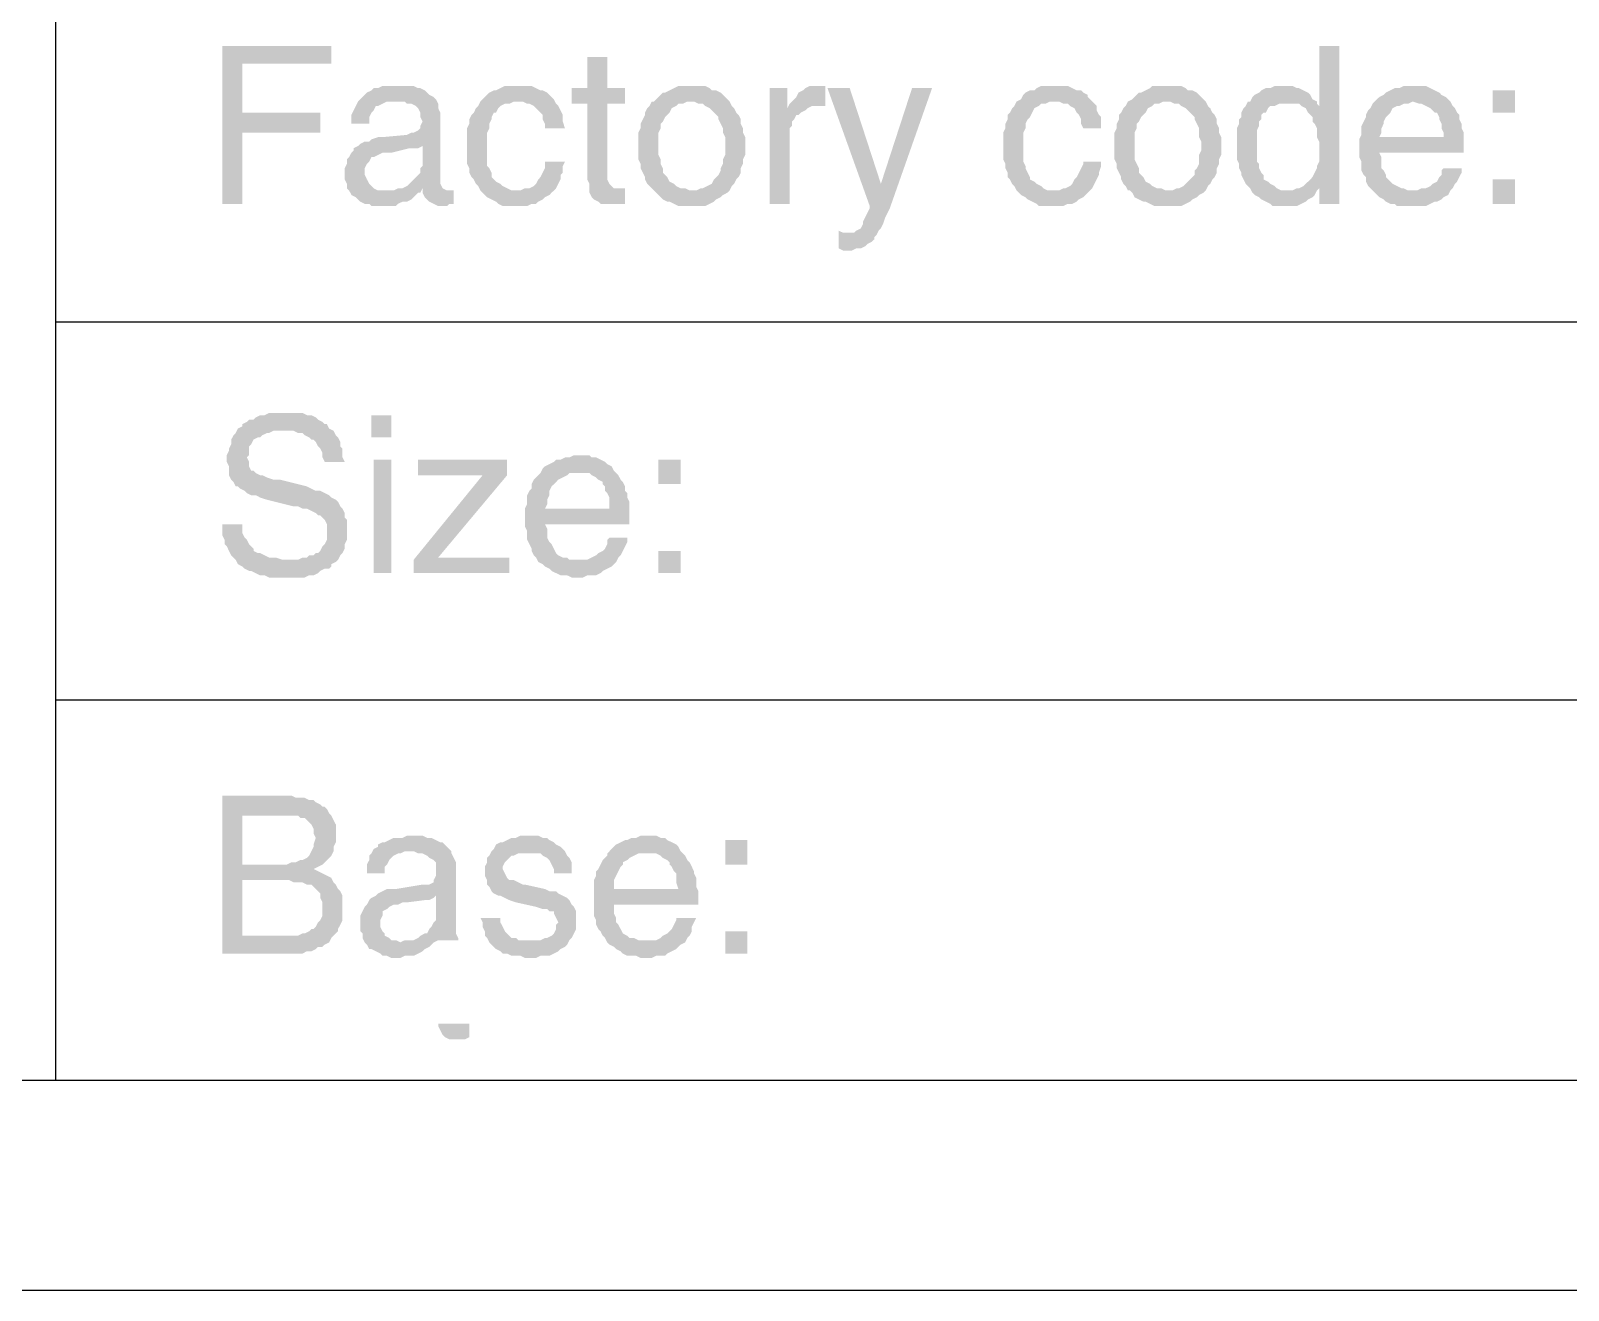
# Model space of a CAD drawing. Header units: millimetres. Extents: x 7018 to 13530, y 4187 to 5692.
# Drawn here: x 8900.99 to 8932.18, y 5394.57 to 5420.13 of the extents above; entities that cross this region are included whole.
import ezdxf

# ---------------------------------------------------------------- set-up
doc = ezdxf.new("R2010")
doc.units = ezdxf.units.MM

msp = doc.modelspace()

# ---------------------------------------------------------------- hatches: boundary and pattern name
at = {"transparency": 33554559}
for points in [[(8907.089, 5419.819), (8904.878, 5419.819), (8904.878, 5416.615), (8905.284, 5416.615), (8905.284, 5418.059), (8906.864, 5418.059), (8906.864, 5418.465), (8905.284, 5418.465), (8905.284, 5419.458), (8907.089, 5419.458), (8907.089, 5419.639)], [(8912.686, 5419.594), (8912.28, 5419.594), (8912.28, 5418.962), (8911.964, 5418.962), (8911.964, 5418.646), (8912.28, 5418.646), (8912.28, 5417.111), (8912.325, 5417.021), (8912.325, 5416.841), (8912.37, 5416.75), (8912.415, 5416.705), (8912.415, 5416.705), (8912.505, 5416.66), (8912.55, 5416.615), (8913.047, 5416.615), (8913.047, 5416.931), (8912.821, 5416.931), (8912.776, 5416.976), (8912.731, 5417.021), (8912.686, 5417.111), (8912.686, 5418.646), (8913.047, 5418.646), (8913.047, 5418.962), (8912.686, 5418.962)], [(8927.534, 5419.819), (8927.128, 5419.819), (8927.128, 5418.601), (8926.767, 5418.601), (8926.857, 5418.556), (8926.902, 5418.465), (8926.948, 5418.42), (8926.993, 5418.375), (8926.993, 5418.285), (8927.038, 5418.24), (8927.083, 5418.149), (8927.083, 5417.969), (8927.128, 5417.879), (8927.128, 5417.472), (8927.083, 5417.382), (8927.083, 5417.337), (8927.038, 5417.247), (8926.993, 5417.157), (8926.948, 5417.111), (8926.948, 5417.111), (8926.857, 5417.021), (8926.812, 5416.976), (8926.722, 5416.931), (8927.128, 5416.931), (8927.128, 5416.615), (8927.534, 5416.615)], [(8908.443, 5419.007), (8908.127, 5419.007), (8908.037, 5418.962), (8907.947, 5418.962), (8907.902, 5418.917), (8907.811, 5418.872), (8907.766, 5418.826), (8907.721, 5418.781), (8907.676, 5418.736), (8907.631, 5418.691), (8907.586, 5418.601), (8907.541, 5418.51), (8907.496, 5418.42), (8907.496, 5418.24), (8907.857, 5418.24), (8907.857, 5418.375), (8907.902, 5418.465), (8907.947, 5418.51), (8907.992, 5418.601), (8908.037, 5418.601), (8908.127, 5418.646), (8908.218, 5418.691), (8908.398, 5418.691), (8909.211, 5418.736), (8909.165, 5418.781), (8909.075, 5418.826), (8909.03, 5418.872), (8908.985, 5418.917), (8908.895, 5418.962), (8908.85, 5418.962), (8908.759, 5419.007), (8908.534, 5419.007)], [(8910.88, 5419.007), (8910.61, 5419.007), (8910.519, 5418.962), (8910.429, 5418.917), (8910.384, 5418.917), (8910.294, 5418.872), (8910.249, 5418.826), (8910.158, 5418.736), (8910.113, 5418.691), (8910.971, 5418.691), (8911.061, 5418.646), (8911.106, 5418.646), (8911.196, 5418.601), (8911.242, 5418.556), (8911.332, 5418.465), (8911.377, 5418.42), (8911.377, 5418.33), (8911.422, 5418.24), (8911.422, 5418.149), (8911.828, 5418.149), (8911.783, 5418.285), (8911.783, 5418.42), (8911.738, 5418.51), (8911.693, 5418.601), (8911.648, 5418.646), (8911.603, 5418.736), (8911.557, 5418.781), (8911.512, 5418.826), (8911.467, 5418.872), (8911.377, 5418.917), (8911.332, 5418.917), (8911.242, 5418.962), (8911.151, 5419.007), (8910.971, 5419.007)], [(8914.401, 5419.007), (8914.13, 5419.007), (8914.04, 5418.962), (8913.949, 5418.917), (8913.859, 5418.872), (8913.814, 5418.872), (8913.724, 5418.781), (8913.679, 5418.736), (8913.634, 5418.691), (8913.588, 5418.691), (8913.543, 5418.601), (8913.498, 5418.556), (8913.453, 5418.465), (8913.453, 5418.42), (8913.408, 5418.33), (8913.363, 5418.24), (8913.363, 5418.149), (8913.318, 5418.059), (8913.318, 5417.788), (8913.318, 5417.518), (8913.363, 5417.427), (8913.363, 5417.337), (8913.408, 5417.247), (8913.453, 5417.157), (8913.453, 5417.111), (8913.498, 5417.021), (8913.543, 5416.976), (8913.634, 5416.886), (8914.401, 5416.886), (8914.356, 5416.886), (8914.265, 5416.931), (8914.175, 5416.931), (8914.085, 5416.976), (8914.04, 5417.021), (8913.949, 5417.066), (8913.904, 5417.157), (8913.859, 5417.202), (8913.814, 5417.247), (8913.814, 5417.337), (8913.769, 5417.427), (8913.769, 5417.518), (8913.724, 5417.608), (8913.724, 5418.059), (8913.769, 5418.149), (8913.769, 5418.24), (8913.814, 5418.285), (8913.859, 5418.375), (8913.904, 5418.42), (8913.949, 5418.465), (8913.995, 5418.556), (8914.085, 5418.601), (8914.13, 5418.646), (8914.22, 5418.646), (8914.311, 5418.691), (8915.168, 5418.691), (8915.123, 5418.736), (8915.033, 5418.826), (8914.987, 5418.872), (8914.897, 5418.917), (8914.807, 5418.917), (8914.762, 5418.962), (8914.672, 5419.007), (8914.491, 5419.007)], [(8917.018, 5419.007), (8916.793, 5419.007), (8916.703, 5418.962), (8916.657, 5418.917), (8916.567, 5418.872), (8916.522, 5418.781), (8916.477, 5418.736), (8916.432, 5418.691), (8916.387, 5418.646), (8917.018, 5418.601), (8917.109, 5418.601), (8917.109, 5419.007), (8917.109, 5419.007)], [(8921.757, 5419.007), (8921.487, 5419.007), (8921.396, 5418.962), (8921.351, 5418.917), (8921.261, 5418.917), (8921.171, 5418.872), (8921.125, 5418.826), (8921.08, 5418.736), (8920.99, 5418.691), (8921.848, 5418.691), (8921.938, 5418.646), (8922.028, 5418.646), (8922.073, 5418.601), (8922.164, 5418.556), (8922.209, 5418.465), (8922.254, 5418.42), (8922.299, 5418.33), (8922.299, 5418.24), (8922.344, 5418.149), (8922.705, 5418.149), (8922.705, 5418.375), (8922.66, 5418.42), (8922.615, 5418.51), (8922.615, 5418.601), (8922.57, 5418.646), (8922.479, 5418.736), (8922.434, 5418.781), (8922.434, 5418.826), (8922.344, 5418.872), (8922.299, 5418.917), (8922.209, 5418.917), (8922.118, 5418.962), (8922.028, 5419.007), (8921.848, 5419.007)], [(8924.059, 5419.007), (8923.743, 5419.007), (8923.698, 5418.962), (8923.608, 5418.917), (8923.517, 5418.872), (8923.472, 5418.872), (8923.382, 5418.781), (8923.337, 5418.736), (8923.247, 5418.691), (8923.247, 5418.691), (8923.202, 5418.601), (8923.156, 5418.556), (8923.111, 5418.465), (8923.066, 5418.42), (8923.066, 5418.33), (8923.021, 5418.24), (8923.021, 5418.149), (8922.976, 5418.059), (8922.976, 5417.788), (8922.976, 5417.518), (8923.021, 5417.427), (8923.021, 5417.337), (8923.066, 5417.247), (8923.111, 5417.157), (8923.111, 5417.111), (8923.156, 5417.021), (8923.202, 5416.976), (8923.247, 5416.886), (8924.059, 5416.886), (8924.014, 5416.886), (8923.924, 5416.931), (8923.833, 5416.931), (8923.743, 5416.976), (8923.698, 5417.021), (8923.608, 5417.066), (8923.563, 5417.157), (8923.517, 5417.202), (8923.472, 5417.247), (8923.472, 5417.337), (8923.427, 5417.427), (8923.382, 5417.518), (8923.382, 5418.059), (8923.427, 5418.149), (8923.427, 5418.24), (8923.472, 5418.285), (8923.517, 5418.375), (8923.563, 5418.42), (8923.608, 5418.465), (8923.653, 5418.556), (8923.743, 5418.601), (8923.788, 5418.646), (8923.879, 5418.646), (8923.969, 5418.691), (8924.826, 5418.691), (8924.781, 5418.736), (8924.691, 5418.826), (8924.646, 5418.872), (8924.556, 5418.917), (8924.465, 5418.917), (8924.42, 5418.962), (8924.33, 5419.007), (8924.149, 5419.007)], [(8926.406, 5419.007), (8926.225, 5419.007), (8926.135, 5418.962), (8926.045, 5418.962), (8925.955, 5418.917), (8925.909, 5418.872), (8925.819, 5418.826), (8925.774, 5418.781), (8925.729, 5418.691), (8925.684, 5418.691), (8926.496, 5418.646), (8926.722, 5418.646), (8926.767, 5418.601), (8927.128, 5418.601), (8927.083, 5418.646), (8927.083, 5418.691), (8926.993, 5418.736), (8926.948, 5418.826), (8926.902, 5418.872), (8926.812, 5418.917), (8926.722, 5418.962), (8926.677, 5418.962), (8926.586, 5419.007), (8926.496, 5419.007)], [(8929.069, 5419.007), (8928.843, 5419.007), (8928.753, 5418.962), (8928.663, 5418.962), (8928.572, 5418.917), (8928.482, 5418.872), (8928.437, 5418.826), (8928.347, 5418.781), (8928.301, 5418.736), (8928.256, 5418.691), (8929.024, 5418.691), (8929.159, 5418.646), (8929.204, 5418.646), (8929.294, 5418.601), (8929.385, 5418.556), (8929.43, 5418.51), (8929.475, 5418.465), (8929.52, 5418.465), (8929.565, 5418.375), (8929.565, 5418.33), (8929.61, 5418.24), (8929.61, 5418.149), (8929.655, 5418.059), (8929.655, 5417.969), (8928.347, 5417.969), (8927.94, 5417.924), (8927.94, 5417.563), (8927.986, 5417.472), (8927.986, 5417.292), (8928.031, 5417.202), (8928.076, 5417.157), (8928.076, 5417.066), (8928.121, 5416.976), (8928.166, 5416.931), (8928.211, 5416.886), (8929.024, 5416.886), (8928.933, 5416.886), (8928.843, 5416.931), (8928.798, 5416.931), (8928.708, 5416.976), (8928.617, 5417.021), (8928.572, 5417.066), (8928.527, 5417.111), (8928.482, 5417.157), (8928.482, 5417.202), (8928.437, 5417.292), (8928.392, 5417.337), (8928.392, 5417.563), (8928.347, 5417.653), (8930.062, 5417.653), (8930.062, 5418.059), (8930.017, 5418.149), (8930.017, 5418.24), (8929.971, 5418.33), (8929.971, 5418.42), (8929.926, 5418.465), (8929.881, 5418.556), (8929.836, 5418.601), (8929.791, 5418.691), (8929.746, 5418.736), (8929.701, 5418.781), (8929.61, 5418.826), (8929.565, 5418.872), (8929.475, 5418.917), (8929.385, 5418.962), (8929.294, 5419.007), (8929.159, 5419.007)], [(8909.211, 5418.736), (8908.398, 5418.691), (8908.579, 5418.691), (8908.624, 5418.646), (8908.714, 5418.646), (8908.804, 5418.601), (8908.85, 5418.556), (8908.895, 5418.465), (8908.895, 5418.375), (8908.94, 5418.285), (8908.94, 5418.285), (8908.895, 5418.195), (8908.895, 5418.149), (8908.85, 5418.104), (8908.759, 5418.059), (8908.714, 5418.059), (8908.624, 5418.014), (8908.127, 5417.969), (8908.037, 5417.969), (8907.902, 5417.924), (8907.857, 5417.879), (8907.766, 5417.879), (8907.676, 5417.833), (8908.94, 5417.788), (8908.94, 5417.382), (8908.94, 5417.382), (8908.895, 5417.337), (8908.895, 5417.247), (8908.85, 5417.202), (8908.759, 5417.111), (8908.714, 5417.066), (8908.669, 5417.021), (8908.624, 5416.976), (8908.534, 5416.931), (8908.443, 5416.931), (8908.353, 5416.886), (8907.45, 5416.886), (8907.496, 5416.795), (8907.586, 5416.75), (8907.631, 5416.705), (8907.676, 5416.66), (8907.766, 5416.615), (8907.857, 5416.615), (8907.902, 5416.57), (8908.398, 5416.57), (8908.443, 5416.615), (8908.534, 5416.66), (8908.624, 5416.66), (8908.714, 5416.705), (8908.759, 5416.75), (8908.85, 5416.841), (8908.895, 5416.841), (8908.94, 5416.931), (8909.346, 5416.931), (8909.301, 5417.021), (8909.301, 5418.465), (8909.256, 5418.556), (8909.256, 5418.646)], [(8910.113, 5418.691), (8910.068, 5418.601), (8910.023, 5418.556), (8909.978, 5418.465), (8909.933, 5418.42), (8909.888, 5418.33), (8909.888, 5418.24), (8909.842, 5418.149), (8909.842, 5417.427), (8909.888, 5417.337), (8909.888, 5417.247), (8909.933, 5417.157), (8909.978, 5417.111), (8910.023, 5417.021), (8910.068, 5416.976), (8910.113, 5416.886), (8910.835, 5416.886), (8910.745, 5416.886), (8910.655, 5416.931), (8910.565, 5416.976), (8910.519, 5417.021), (8910.429, 5417.066), (8910.384, 5417.111), (8910.339, 5417.157), (8910.339, 5417.247), (8910.294, 5417.337), (8910.249, 5417.382), (8910.249, 5418.059), (8910.294, 5418.149), (8910.294, 5418.24), (8910.339, 5418.33), (8910.339, 5418.375), (8910.384, 5418.465), (8910.429, 5418.465), (8910.474, 5418.556), (8910.519, 5418.601), (8910.61, 5418.646), (8910.7, 5418.646), (8910.79, 5418.691), (8910.88, 5418.691)], [(8915.168, 5418.691), (8914.401, 5418.691), (8914.446, 5418.691), (8914.536, 5418.646), (8914.626, 5418.646), (8914.672, 5418.601), (8914.762, 5418.556), (8914.807, 5418.51), (8914.897, 5418.42), (8914.942, 5418.375), (8914.942, 5418.33), (8914.987, 5418.24), (8915.033, 5418.149), (8915.033, 5418.059), (8915.078, 5417.969), (8915.078, 5417.608), (8915.033, 5417.518), (8915.033, 5417.427), (8914.987, 5417.337), (8914.987, 5417.292), (8914.942, 5417.202), (8914.897, 5417.157), (8914.852, 5417.111), (8914.807, 5417.021), (8914.717, 5416.976), (8914.626, 5416.931), (8914.581, 5416.931), (8914.491, 5416.886), (8913.634, 5416.886), (8913.679, 5416.841), (8913.769, 5416.75), (8913.814, 5416.705), (8913.904, 5416.66), (8913.949, 5416.66), (8914.04, 5416.615), (8914.13, 5416.57), (8914.672, 5416.57), (8914.762, 5416.615), (8914.852, 5416.66), (8914.897, 5416.705), (8914.987, 5416.75), (8915.033, 5416.795), (8915.123, 5416.841), (8915.168, 5416.886), (8915.168, 5416.886), (8915.213, 5416.976), (8915.258, 5417.021), (8915.303, 5417.111), (8915.349, 5417.157), (8915.394, 5417.247), (8915.394, 5417.337), (8915.439, 5417.427), (8915.439, 5417.518), (8915.484, 5417.608), (8915.484, 5417.788), (8915.484, 5417.969), (8915.439, 5418.059), (8915.439, 5418.149), (8915.394, 5418.24), (8915.394, 5418.33), (8915.349, 5418.42), (8915.303, 5418.465), (8915.258, 5418.556), (8915.213, 5418.601)], [(8916.341, 5418.962), (8915.98, 5418.962), (8915.98, 5416.615), (8916.387, 5416.615), (8916.387, 5418.149), (8916.432, 5418.195), (8916.432, 5418.285), (8916.477, 5418.33), (8916.522, 5418.42), (8916.567, 5418.42), (8916.612, 5418.465), (8916.703, 5418.51), (8916.341, 5418.556)], [(8917.605, 5418.962), (8917.154, 5418.962), (8918.011, 5416.57), (8918.237, 5417.021)], [(8919.275, 5418.962), (8918.869, 5418.962), (8918.237, 5417.021), (8918.011, 5416.57), (8918.011, 5416.525), (8918.011, 5416.525), (8917.966, 5416.434), (8917.921, 5416.344), (8917.876, 5416.254), (8917.876, 5416.209), (8917.831, 5416.118), (8917.741, 5416.073), (8917.695, 5416.028), (8917.605, 5416.028), (8918.147, 5415.983), (8918.192, 5416.073), (8918.237, 5416.118), (8918.282, 5416.209), (8918.327, 5416.344), (8918.372, 5416.434), (8918.418, 5416.525)], [(8920.99, 5418.691), (8920.945, 5418.601), (8920.9, 5418.556), (8920.855, 5418.465), (8920.81, 5418.42), (8920.81, 5418.33), (8920.764, 5418.24), (8920.764, 5418.149), (8920.719, 5418.059), (8920.719, 5417.518), (8920.764, 5417.427), (8920.764, 5417.337), (8920.81, 5417.247), (8920.81, 5417.157), (8920.855, 5417.111), (8920.9, 5417.021), (8920.945, 5416.976), (8920.99, 5416.886), (8921.757, 5416.886), (8921.622, 5416.886), (8921.532, 5416.931), (8921.487, 5416.976), (8921.396, 5417.021), (8921.351, 5417.066), (8921.261, 5417.111), (8921.261, 5417.157), (8921.216, 5417.247), (8921.171, 5417.337), (8921.171, 5417.382), (8921.125, 5417.472), (8921.125, 5418.059), (8921.171, 5418.149), (8921.171, 5418.24), (8921.216, 5418.33), (8921.261, 5418.375), (8921.306, 5418.465), (8921.306, 5418.465), (8921.351, 5418.556), (8921.441, 5418.601), (8921.487, 5418.646), (8921.577, 5418.646), (8921.667, 5418.691), (8921.757, 5418.691)], [(8924.826, 5418.691), (8924.059, 5418.691), (8924.104, 5418.691), (8924.194, 5418.646), (8924.285, 5418.646), (8924.33, 5418.601), (8924.42, 5418.556), (8924.465, 5418.51), (8924.556, 5418.42), (8924.601, 5418.375), (8924.601, 5418.33), (8924.646, 5418.24), (8924.691, 5418.149), (8924.691, 5417.969), (8924.736, 5417.879), (8924.736, 5417.698), (8924.691, 5417.608), (8924.691, 5417.427), (8924.646, 5417.337), (8924.601, 5417.292), (8924.601, 5417.202), (8924.556, 5417.157), (8924.51, 5417.111), (8924.42, 5417.021), (8924.375, 5416.976), (8924.285, 5416.931), (8924.24, 5416.931), (8924.149, 5416.886), (8923.292, 5416.886), (8923.337, 5416.841), (8923.382, 5416.75), (8923.472, 5416.705), (8923.563, 5416.66), (8923.608, 5416.66), (8923.698, 5416.615), (8923.788, 5416.57), (8924.33, 5416.57), (8924.42, 5416.615), (8924.51, 5416.66), (8924.556, 5416.705), (8924.646, 5416.75), (8924.691, 5416.795), (8924.781, 5416.841), (8924.826, 5416.886), (8924.826, 5416.886), (8924.871, 5416.976), (8924.917, 5417.021), (8924.962, 5417.111), (8925.007, 5417.157), (8925.052, 5417.247), (8925.052, 5417.337), (8925.097, 5417.427), (8925.097, 5417.518), (8925.142, 5417.608), (8925.142, 5417.788), (8925.142, 5417.969), (8925.097, 5418.059), (8925.097, 5418.149), (8925.052, 5418.24), (8925.052, 5418.33), (8925.007, 5418.42), (8924.962, 5418.465), (8924.917, 5418.556), (8924.871, 5418.601)], [(8925.684, 5418.691), (8925.639, 5418.601), (8925.594, 5418.556), (8925.548, 5418.465), (8925.548, 5418.375), (8925.503, 5418.33), (8925.503, 5418.24), (8925.458, 5418.149), (8925.458, 5417.518), (8925.503, 5417.427), (8925.503, 5417.337), (8925.548, 5417.247), (8925.548, 5417.202), (8925.594, 5417.111), (8925.639, 5417.021), (8925.684, 5416.976), (8925.729, 5416.931), (8925.774, 5416.841), (8925.819, 5416.795), (8925.909, 5416.75), (8925.955, 5416.705), (8926.045, 5416.66), (8926.135, 5416.615), (8926.18, 5416.57), (8926.677, 5416.57), (8926.767, 5416.615), (8926.857, 5416.66), (8926.902, 5416.705), (8926.993, 5416.75), (8927.038, 5416.795), (8927.083, 5416.886), (8926.361, 5416.886), (8926.271, 5416.931), (8926.225, 5416.976), (8926.135, 5417.021), (8926.09, 5417.066), (8926, 5417.111), (8926, 5417.202), (8925.955, 5417.247), (8925.909, 5417.337), (8925.909, 5417.427), (8925.864, 5417.472), (8925.864, 5418.104), (8925.909, 5418.195), (8925.909, 5418.285), (8925.955, 5418.33), (8925.955, 5418.42), (8926, 5418.465), (8926.045, 5418.465), (8926.09, 5418.556), (8926.135, 5418.601), (8926.225, 5418.601), (8926.316, 5418.646), (8926.496, 5418.646)], [(8928.256, 5418.691), (8928.211, 5418.646), (8928.166, 5418.556), (8928.121, 5418.51), (8928.076, 5418.42), (8928.076, 5418.375), (8928.031, 5418.285), (8927.986, 5418.195), (8927.986, 5418.014), (8927.94, 5417.924), (8928.347, 5417.969), (8928.392, 5418.059), (8928.392, 5418.149), (8928.437, 5418.24), (8928.437, 5418.285), (8928.482, 5418.375), (8928.527, 5418.42), (8928.572, 5418.465), (8928.617, 5418.556), (8928.708, 5418.601), (8928.753, 5418.601), (8928.843, 5418.646), (8928.933, 5418.646), (8929.024, 5418.691)], [(8931.1, 5418.465), (8931.1, 5418.917), (8930.648, 5418.917), (8930.648, 5418.465)], [(8916.387, 5418.646), (8916.341, 5418.556), (8916.703, 5418.51), (8916.748, 5418.556), (8916.838, 5418.601), (8917.018, 5418.601)], [(8907.676, 5417.833), (8907.631, 5417.788), (8907.541, 5417.743), (8907.541, 5417.698), (8907.496, 5417.653), (8907.45, 5417.563), (8907.405, 5417.518), (8907.405, 5417.427), (8907.36, 5417.337), (8907.36, 5417.111), (8907.405, 5417.021), (8907.405, 5416.931), (8907.45, 5416.886), (8908.173, 5416.886), (8908.037, 5416.886), (8907.947, 5416.931), (8907.902, 5416.976), (8907.857, 5417.021), (8907.811, 5417.111), (8907.766, 5417.202), (8907.766, 5417.337), (8907.811, 5417.427), (8907.857, 5417.472), (8907.902, 5417.563), (8907.947, 5417.563), (8908.037, 5417.608), (8908.127, 5417.653), (8908.308, 5417.653), (8908.669, 5417.743), (8908.85, 5417.743), (8908.94, 5417.788)], [(8911.828, 5417.472), (8911.422, 5417.472), (8911.422, 5417.337), (8911.377, 5417.247), (8911.332, 5417.157), (8911.287, 5417.111), (8911.242, 5417.021), (8911.196, 5416.976), (8911.106, 5416.931), (8911.016, 5416.931), (8910.926, 5416.886), (8910.113, 5416.886), (8910.158, 5416.841), (8910.203, 5416.795), (8910.249, 5416.75), (8910.339, 5416.705), (8910.429, 5416.66), (8910.474, 5416.615), (8910.565, 5416.57), (8911.061, 5416.57), (8911.151, 5416.615), (8911.242, 5416.615), (8911.287, 5416.66), (8911.377, 5416.705), (8911.422, 5416.75), (8911.512, 5416.795), (8911.557, 5416.841), (8911.603, 5416.886), (8911.648, 5416.931), (8911.693, 5417.021), (8911.738, 5417.111), (8911.738, 5417.202), (8911.783, 5417.247), (8911.783, 5417.382)], [(8922.705, 5417.472), (8922.344, 5417.472), (8922.344, 5417.427), (8922.299, 5417.337), (8922.254, 5417.247), (8922.209, 5417.157), (8922.164, 5417.111), (8922.118, 5417.021), (8922.073, 5416.976), (8921.983, 5416.931), (8921.938, 5416.931), (8921.848, 5416.886), (8920.99, 5416.886), (8921.035, 5416.841), (8921.08, 5416.795), (8921.171, 5416.75), (8921.216, 5416.705), (8921.306, 5416.66), (8921.396, 5416.615), (8921.441, 5416.57), (8921.938, 5416.57), (8922.028, 5416.615), (8922.118, 5416.615), (8922.209, 5416.66), (8922.254, 5416.705), (8922.344, 5416.75), (8922.389, 5416.795), (8922.434, 5416.841), (8922.479, 5416.886), (8922.525, 5416.931), (8922.57, 5417.021), (8922.615, 5417.111), (8922.66, 5417.202), (8922.66, 5417.247), (8922.705, 5417.382)], [(8930.017, 5417.337), (8929.655, 5417.337), (8929.61, 5417.292), (8929.61, 5417.202), (8929.565, 5417.157), (8929.52, 5417.066), (8929.43, 5417.021), (8929.385, 5416.976), (8929.294, 5416.931), (8929.204, 5416.931), (8929.114, 5416.886), (8928.211, 5416.886), (8928.301, 5416.795), (8928.347, 5416.75), (8928.437, 5416.705), (8928.482, 5416.66), (8928.572, 5416.615), (8928.663, 5416.615), (8928.708, 5416.57), (8929.294, 5416.57), (8929.385, 5416.615), (8929.475, 5416.66), (8929.52, 5416.66), (8929.61, 5416.705), (8929.655, 5416.75), (8929.746, 5416.795), (8929.791, 5416.886), (8929.836, 5416.931), (8929.881, 5417.021), (8929.926, 5417.066), (8929.971, 5417.157), (8930.017, 5417.247)], [(8931.1, 5416.615), (8931.1, 5417.111), (8930.648, 5417.111), (8930.648, 5416.615)], [(8909.346, 5416.931), (8908.94, 5416.931), (8908.94, 5416.841), (8909.436, 5416.886), (8909.436, 5416.886)], [(8909.572, 5416.886), (8909.436, 5416.886), (8908.94, 5416.841), (8908.985, 5416.75), (8909.03, 5416.705), (8909.03, 5416.705), (8909.075, 5416.66), (8909.165, 5416.615), (8909.256, 5416.57), (8909.436, 5416.57), (8909.481, 5416.615), (8909.572, 5416.615)], [(8926.722, 5416.931), (8926.677, 5416.931), (8926.586, 5416.886), (8926.496, 5416.886), (8927.083, 5416.886), (8927.128, 5416.931)], [(8917.379, 5416.073), (8917.379, 5415.712), (8917.379, 5415.712), (8917.47, 5415.667), (8917.65, 5415.667), (8917.741, 5415.712), (8917.831, 5415.712), (8917.921, 5415.757), (8917.966, 5415.803), (8918.056, 5415.848), (8918.102, 5415.893), (8918.102, 5415.938), (8918.147, 5415.983), (8917.605, 5416.028), (8917.47, 5416.028)], [(8906.142, 5412.372), (8905.826, 5412.372), (8905.735, 5412.327), (8905.645, 5412.327), (8905.555, 5412.282), (8905.51, 5412.237), (8905.419, 5412.237), (8905.374, 5412.192), (8905.284, 5412.147), (8905.284, 5412.102), (8905.194, 5412.057), (8906.142, 5412.011), (8906.322, 5412.011), (8906.412, 5411.966), (8906.503, 5411.966), (8906.548, 5411.921), (8906.638, 5411.876), (8906.683, 5411.831), (8906.728, 5411.831), (8906.773, 5411.786), (8906.819, 5411.696), (8906.864, 5411.65), (8906.909, 5411.56), (8906.909, 5411.47), (8906.954, 5411.38), (8907.36, 5411.38), (8907.315, 5411.47), (8907.315, 5411.65), (8907.27, 5411.696), (8907.27, 5411.786), (8907.225, 5411.876), (8907.18, 5411.921), (8907.134, 5412.011), (8907.044, 5412.057), (8906.999, 5412.147), (8906.954, 5412.147), (8906.909, 5412.192), (8906.819, 5412.237), (8906.773, 5412.282), (8906.683, 5412.327), (8906.593, 5412.327), (8906.503, 5412.372), (8906.232, 5412.372)], [(8908.308, 5411.876), (8908.308, 5412.327), (8907.902, 5412.327), (8907.902, 5411.876)], [(8905.194, 5412.057), (8905.149, 5411.966), (8905.104, 5411.921), (8905.058, 5411.831), (8905.058, 5411.741), (8905.013, 5411.65), (8905.013, 5411.605), (8904.968, 5411.515), (8904.968, 5411.38), (8904.968, 5411.38), (8905.013, 5411.289), (8905.013, 5411.109), (8905.058, 5411.019), (8905.104, 5410.973), (8905.149, 5410.883), (8905.194, 5410.883), (8905.239, 5410.838), (8905.329, 5410.793), (8905.374, 5410.748), (8905.465, 5410.703), (8905.555, 5410.703), (8905.645, 5410.657), (8905.781, 5410.612), (8906.322, 5410.477), (8906.412, 5410.477), (8906.503, 5410.432), (8906.593, 5410.432), (8906.683, 5410.387), (8906.773, 5410.342), (8906.819, 5410.296), (8906.864, 5410.296), (8906.909, 5410.251), (8906.954, 5410.206), (8906.999, 5410.116), (8906.999, 5409.8), (8906.954, 5409.71), (8906.909, 5409.665), (8906.864, 5409.574), (8906.819, 5409.529), (8906.773, 5409.529), (8906.728, 5409.484), (8906.638, 5409.484), (8906.593, 5409.439), (8906.503, 5409.439), (8906.412, 5409.394), (8905.149, 5409.394), (8905.194, 5409.304), (8905.284, 5409.258), (8905.329, 5409.213), (8905.419, 5409.168), (8905.465, 5409.168), (8905.555, 5409.123), (8905.645, 5409.078), (8905.735, 5409.078), (8905.826, 5409.033), (8906.548, 5409.033), (8906.638, 5409.078), (8906.728, 5409.078), (8906.819, 5409.123), (8906.864, 5409.168), (8906.954, 5409.213), (8907.044, 5409.213), (8907.089, 5409.258), (8907.089, 5409.304), (8907.18, 5409.349), (8907.225, 5409.394), (8907.27, 5409.484), (8907.315, 5409.529), (8907.36, 5409.619), (8907.36, 5409.71), (8907.405, 5409.8), (8907.405, 5409.98), (8907.405, 5410.206), (8907.36, 5410.251), (8907.36, 5410.342), (8907.315, 5410.432), (8907.27, 5410.477), (8907.225, 5410.567), (8907.225, 5410.567), (8907.18, 5410.612), (8907.089, 5410.657), (8907.044, 5410.703), (8906.954, 5410.748), (8906.864, 5410.793), (8906.773, 5410.793), (8906.683, 5410.838), (8906.593, 5410.883), (8906.051, 5411.019), (8905.916, 5411.019), (8905.781, 5411.064), (8905.69, 5411.109), (8905.645, 5411.109), (8905.555, 5411.154), (8905.51, 5411.199), (8905.465, 5411.199), (8905.419, 5411.289), (8905.419, 5411.38), (8905.374, 5411.47), (8905.419, 5411.515), (8905.419, 5411.696), (8905.465, 5411.741), (8905.51, 5411.831), (8905.6, 5411.876), (8905.645, 5411.876), (8905.69, 5411.921), (8905.781, 5411.966), (8905.826, 5411.966), (8905.916, 5412.011), (8906.142, 5412.011)], [(8912.144, 5411.515), (8912.009, 5411.515), (8911.918, 5411.47), (8911.828, 5411.47), (8911.738, 5411.425), (8911.648, 5411.425), (8911.603, 5411.38), (8911.512, 5411.334), (8911.422, 5411.289), (8911.377, 5411.244), (8911.332, 5411.154), (8912.325, 5411.154), (8912.37, 5411.109), (8912.46, 5411.064), (8912.505, 5411.019), (8912.595, 5410.973), (8912.595, 5410.928), (8912.641, 5410.883), (8912.641, 5410.793), (8912.686, 5410.748), (8912.731, 5410.657), (8912.731, 5410.432), (8911.016, 5410.432), (8911.016, 5410.071), (8911.061, 5409.98), (8911.061, 5409.8), (8911.106, 5409.71), (8911.151, 5409.619), (8911.151, 5409.574), (8911.196, 5409.484), (8911.242, 5409.439), (8911.287, 5409.349), (8912.099, 5409.394), (8911.918, 5409.394), (8911.873, 5409.439), (8911.783, 5409.439), (8911.693, 5409.484), (8911.648, 5409.529), (8911.603, 5409.619), (8911.603, 5409.619), (8911.557, 5409.71), (8911.512, 5409.755), (8911.467, 5409.845), (8911.467, 5410.026), (8911.422, 5410.116), (8913.137, 5410.116), (8913.137, 5410.567), (8913.092, 5410.657), (8913.092, 5410.748), (8913.047, 5410.793), (8913.047, 5410.883), (8913.002, 5410.973), (8912.957, 5411.019), (8912.911, 5411.109), (8912.866, 5411.154), (8912.821, 5411.199), (8912.776, 5411.289), (8912.686, 5411.334), (8912.641, 5411.38), (8912.55, 5411.425), (8912.46, 5411.47), (8912.37, 5411.47), (8912.325, 5411.515), (8912.234, 5411.515)], [(8908.308, 5409.123), (8908.308, 5411.425), (8907.947, 5411.425), (8907.947, 5409.123)], [(8910.655, 5411.425), (8908.85, 5411.425), (8908.85, 5411.109), (8910.158, 5411.109), (8908.759, 5409.394), (8908.759, 5409.123), (8910.7, 5409.123), (8910.7, 5409.439), (8909.256, 5409.439), (8910.655, 5411.109), (8910.655, 5411.289)], [(8914.175, 5410.928), (8914.175, 5411.425), (8913.724, 5411.425), (8913.724, 5410.928)], [(8911.332, 5411.154), (8911.287, 5411.109), (8911.242, 5411.064), (8911.196, 5411.019), (8911.151, 5410.928), (8911.151, 5410.838), (8911.106, 5410.793), (8911.061, 5410.703), (8911.061, 5410.522), (8911.016, 5410.432), (8911.422, 5410.432), (8911.467, 5410.522), (8911.467, 5410.612), (8911.512, 5410.703), (8911.512, 5410.793), (8911.557, 5410.883), (8911.603, 5410.928), (8911.648, 5410.973), (8911.693, 5411.019), (8911.783, 5411.064), (8911.873, 5411.109), (8911.918, 5411.154), (8912.099, 5411.154)], [(8905.284, 5410.116), (8904.878, 5410.116), (8904.878, 5409.89), (8904.923, 5409.8), (8904.923, 5409.71), (8904.968, 5409.665), (8905.013, 5409.574), (8905.058, 5409.484), (8905.104, 5409.439), (8905.149, 5409.394), (8906.187, 5409.394), (8906.096, 5409.394), (8905.961, 5409.439), (8905.826, 5409.439), (8905.735, 5409.484), (8905.645, 5409.529), (8905.6, 5409.529), (8905.51, 5409.574), (8905.51, 5409.619), (8905.465, 5409.665), (8905.419, 5409.71), (8905.374, 5409.8), (8905.329, 5409.845), (8905.284, 5409.935), (8905.284, 5410.026)], [(8913.092, 5409.845), (8912.731, 5409.845), (8912.686, 5409.8), (8912.686, 5409.71), (8912.641, 5409.619), (8912.595, 5409.574), (8912.505, 5409.529), (8912.46, 5409.484), (8912.37, 5409.439), (8912.28, 5409.394), (8912.099, 5409.394), (8911.287, 5409.349), (8911.287, 5409.349), (8911.377, 5409.304), (8911.422, 5409.258), (8911.512, 5409.213), (8911.557, 5409.168), (8911.648, 5409.123), (8911.738, 5409.078), (8911.873, 5409.078), (8911.964, 5409.033), (8912.189, 5409.033), (8912.28, 5409.078), (8912.46, 5409.078), (8912.55, 5409.123), (8912.595, 5409.168), (8912.686, 5409.213), (8912.776, 5409.258), (8912.821, 5409.304), (8912.866, 5409.349), (8912.911, 5409.439), (8912.957, 5409.484), (8913.002, 5409.574), (8913.047, 5409.665), (8913.092, 5409.755)], [(8914.175, 5409.123), (8914.175, 5409.574), (8913.724, 5409.574), (8913.724, 5409.123)], [(8906.277, 5404.61), (8904.878, 5404.61), (8904.878, 5401.405), (8906.503, 5401.405), (8906.593, 5401.451), (8906.683, 5401.451), (8906.773, 5401.496), (8906.819, 5401.541), (8906.909, 5401.541), (8906.954, 5401.586), (8907.044, 5401.631), (8907.044, 5401.631), (8907.089, 5401.721), (8905.284, 5401.766), (8905.284, 5402.895), (8906.142, 5402.895), (8907.089, 5402.94), (8906.999, 5402.985), (8906.999, 5402.985), (8906.909, 5403.03), (8906.819, 5403.075), (8906.728, 5403.12), (8906.819, 5403.166), (8906.909, 5403.211), (8905.284, 5403.211), (8905.284, 5404.204), (8906.142, 5404.204), (8907.044, 5404.249), (8906.999, 5404.339), (8906.954, 5404.384), (8906.909, 5404.384), (8906.864, 5404.429), (8906.773, 5404.474), (8906.728, 5404.519), (8906.638, 5404.519), (8906.548, 5404.565), (8906.367, 5404.565)], [(8907.044, 5404.249), (8906.142, 5404.204), (8906.412, 5404.204), (8906.458, 5404.158), (8906.548, 5404.158), (8906.593, 5404.113), (8906.638, 5404.068), (8906.683, 5404.023), (8906.728, 5403.933), (8906.728, 5403.843), (8906.773, 5403.752), (8906.773, 5403.752), (8906.728, 5403.617), (8906.728, 5403.572), (8906.683, 5403.481), (8906.638, 5403.391), (8906.593, 5403.346), (8906.593, 5403.346), (8906.503, 5403.301), (8906.458, 5403.301), (8906.367, 5403.256), (8906.277, 5403.256), (8906.187, 5403.211), (8905.284, 5403.211), (8906.909, 5403.211), (8906.999, 5403.301), (8907.044, 5403.346), (8907.089, 5403.391), (8907.134, 5403.481), (8907.134, 5403.572), (8907.18, 5403.662), (8907.18, 5403.843), (8907.18, 5404.023), (8907.134, 5404.113), (8907.089, 5404.204)], [(8908.759, 5403.797), (8908.624, 5403.797), (8908.534, 5403.752), (8908.353, 5403.752), (8908.263, 5403.707), (8908.173, 5403.662), (8908.127, 5403.662), (8908.037, 5403.617), (8908.037, 5403.572), (8907.947, 5403.527), (8907.902, 5403.436), (8907.857, 5403.391), (8907.857, 5403.301), (8907.811, 5403.211), (8907.811, 5403.03), (8908.173, 5403.03), (8908.173, 5403.166), (8908.218, 5403.211), (8908.263, 5403.301), (8908.308, 5403.346), (8908.353, 5403.391), (8908.443, 5403.436), (8908.488, 5403.436), (8908.579, 5403.481), (8909.526, 5403.481), (8909.436, 5403.572), (8909.391, 5403.617), (8909.346, 5403.662), (8909.301, 5403.662), (8909.211, 5403.707), (8909.12, 5403.752), (8909.03, 5403.752), (8908.94, 5403.797), (8908.85, 5403.797)], [(8911.061, 5403.797), (8910.926, 5403.797), (8910.835, 5403.752), (8910.745, 5403.752), (8910.655, 5403.707), (8910.565, 5403.662), (8910.519, 5403.662), (8910.429, 5403.617), (8910.384, 5403.527), (8910.339, 5403.481), (8910.294, 5403.391), (8910.249, 5403.346), (8910.249, 5403.256), (8910.203, 5403.166), (8910.203, 5402.985), (8910.249, 5402.895), (8910.249, 5402.804), (8910.294, 5402.759), (8910.339, 5402.669), (8910.384, 5402.624), (8910.474, 5402.579), (8910.519, 5402.579), (8910.61, 5402.534), (8910.7, 5402.489), (8910.835, 5402.443), (8911.242, 5402.353), (8911.242, 5402.353), (8911.377, 5402.308), (8911.467, 5402.308), (8911.512, 5402.263), (8911.603, 5402.263), (8911.603, 5402.218), (8911.648, 5402.127), (8911.693, 5402.037), (8911.648, 5401.992), (8911.648, 5401.902), (8911.603, 5401.812), (8911.557, 5401.766), (8911.467, 5401.721), (8911.422, 5401.721), (8911.332, 5401.676), (8911.151, 5401.676), (8910.294, 5401.631), (8910.339, 5401.586), (8910.384, 5401.541), (8910.429, 5401.496), (8910.519, 5401.451), (8910.565, 5401.405), (8910.655, 5401.405), (8910.745, 5401.36), (8910.926, 5401.36), (8911.016, 5401.315), (8911.242, 5401.315), (8911.332, 5401.36), (8911.512, 5401.36), (8911.603, 5401.405), (8911.693, 5401.451), (8911.738, 5401.496), (8911.828, 5401.541), (8911.828, 5401.541), (8911.873, 5401.586), (8911.918, 5401.676), (8911.964, 5401.721), (8912.009, 5401.812), (8912.054, 5401.902), (8912.054, 5402.082), (8912.054, 5402.263), (8912.009, 5402.353), (8911.964, 5402.398), (8911.918, 5402.489), (8911.918, 5402.489), (8911.873, 5402.534), (8911.783, 5402.579), (8911.693, 5402.624), (8911.648, 5402.669), (8911.512, 5402.669), (8911.422, 5402.714), (8911.016, 5402.804), (8910.971, 5402.804), (8910.88, 5402.85), (8910.79, 5402.895), (8910.7, 5402.895), (8910.655, 5402.94), (8910.655, 5402.94), (8910.61, 5403.03), (8910.565, 5403.12), (8910.565, 5403.166), (8910.61, 5403.256), (8910.655, 5403.301), (8910.7, 5403.346), (8910.745, 5403.391), (8910.79, 5403.391), (8910.88, 5403.436), (8911.061, 5403.436), (8911.828, 5403.481), (8911.783, 5403.527), (8911.738, 5403.572), (8911.648, 5403.617), (8911.603, 5403.662), (8911.512, 5403.707), (8911.467, 5403.752), (8911.377, 5403.752), (8911.287, 5403.797), (8911.196, 5403.797)], [(8913.498, 5403.797), (8913.363, 5403.797), (8913.272, 5403.752), (8913.182, 5403.752), (8913.092, 5403.707), (8913.047, 5403.707), (8912.957, 5403.662), (8912.866, 5403.617), (8912.821, 5403.572), (8912.776, 5403.527), (8912.686, 5403.436), (8913.679, 5403.436), (8913.769, 5403.391), (8913.814, 5403.346), (8913.904, 5403.301), (8913.949, 5403.256), (8913.949, 5403.211), (8913.995, 5403.166), (8914.04, 5403.075), (8914.085, 5403.03), (8914.085, 5402.85), (8914.13, 5402.714), (8912.415, 5402.714), (8912.415, 5402.173), (8912.46, 5402.082), (8912.46, 5401.992), (8912.505, 5401.902), (8912.55, 5401.857), (8912.595, 5401.766), (8912.641, 5401.721), (8912.686, 5401.631), (8913.498, 5401.676), (8913.318, 5401.676), (8913.227, 5401.721), (8913.137, 5401.721), (8913.092, 5401.766), (8913.002, 5401.812), (8912.957, 5401.902), (8912.957, 5401.902), (8912.911, 5401.992), (8912.866, 5402.037), (8912.866, 5402.127), (8912.821, 5402.218), (8912.821, 5402.398), (8914.536, 5402.398), (8914.536, 5402.669), (8914.491, 5402.759), (8914.491, 5402.94), (8914.446, 5403.03), (8914.446, 5403.075), (8914.401, 5403.166), (8914.356, 5403.256), (8914.311, 5403.301), (8914.265, 5403.391), (8914.22, 5403.436), (8914.175, 5403.481), (8914.13, 5403.572), (8914.085, 5403.617), (8913.995, 5403.662), (8913.904, 5403.707), (8913.859, 5403.752), (8913.769, 5403.752), (8913.679, 5403.797), (8913.588, 5403.797)], [(8915.529, 5403.211), (8915.529, 5403.707), (8915.078, 5403.707), (8915.078, 5403.211)], [(8909.526, 5403.481), (8908.714, 5403.481), (8908.759, 5403.481), (8908.85, 5403.436), (8908.94, 5403.436), (8909.03, 5403.391), (8909.075, 5403.346), (8909.165, 5403.301), (8909.211, 5403.256), (8909.211, 5402.985), (8909.165, 5402.895), (8909.165, 5402.85), (8909.075, 5402.804), (8908.94, 5402.804), (8908.398, 5402.714), (8908.218, 5402.714), (8908.127, 5402.669), (8908.037, 5402.624), (8907.992, 5402.579), (8909.211, 5402.579), (8909.211, 5402.173), (8909.211, 5402.082), (8909.165, 5402.037), (8909.12, 5401.947), (8909.075, 5401.902), (8909.03, 5401.812), (8908.985, 5401.812), (8908.895, 5401.766), (8908.85, 5401.721), (8908.759, 5401.676), (8908.579, 5401.676), (8908.488, 5401.631), (8907.766, 5401.631), (8907.811, 5401.586), (8907.857, 5401.496), (8907.902, 5401.496), (8907.992, 5401.451), (8908.082, 5401.405), (8908.127, 5401.36), (8908.218, 5401.36), (8908.308, 5401.315), (8908.488, 5401.315), (8908.579, 5401.36), (8908.759, 5401.36), (8908.85, 5401.405), (8908.94, 5401.451), (8908.985, 5401.496), (8909.075, 5401.541), (8909.12, 5401.586), (8909.165, 5401.631), (8909.256, 5401.676), (8909.662, 5401.676), (8909.662, 5401.721), (8909.617, 5401.812), (8909.617, 5403.256), (8909.572, 5403.346), (8909.526, 5403.436)], [(8911.828, 5403.481), (8911.061, 5403.436), (8911.332, 5403.436), (8911.377, 5403.391), (8911.467, 5403.346), (8911.467, 5403.346), (8911.512, 5403.301), (8911.557, 5403.211), (8911.603, 5403.12), (8911.603, 5403.03), (8911.964, 5403.03), (8911.964, 5403.256), (8911.918, 5403.346), (8911.873, 5403.391)], [(8912.686, 5403.436), (8912.686, 5403.391), (8912.641, 5403.346), (8912.595, 5403.301), (8912.55, 5403.211), (8912.505, 5403.12), (8912.46, 5403.075), (8912.46, 5402.985), (8912.415, 5402.895), (8912.415, 5402.714), (8912.821, 5402.714), (8912.821, 5402.895), (8912.866, 5402.985), (8912.911, 5403.075), (8912.957, 5403.166), (8913.002, 5403.211), (8913.002, 5403.256), (8913.092, 5403.301), (8913.137, 5403.346), (8913.227, 5403.391), (8913.318, 5403.436), (8913.498, 5403.436)], [(8907.089, 5402.94), (8906.142, 5402.895), (8906.232, 5402.895), (8906.322, 5402.85), (8906.503, 5402.85), (8906.593, 5402.804), (8906.683, 5402.804), (8906.728, 5402.759), (8906.728, 5402.759), (8906.819, 5402.669), (8906.864, 5402.624), (8906.864, 5402.534), (8906.909, 5402.443), (8906.909, 5402.173), (8906.864, 5402.082), (8906.819, 5402.037), (8906.773, 5401.947), (8906.728, 5401.902), (8906.683, 5401.902), (8906.638, 5401.857), (8906.548, 5401.812), (8906.503, 5401.812), (8906.412, 5401.766), (8905.284, 5401.766), (8907.089, 5401.721), (8907.134, 5401.766), (8907.225, 5401.857), (8907.225, 5401.902), (8907.27, 5401.992), (8907.315, 5402.082), (8907.315, 5402.579), (8907.27, 5402.669), (8907.225, 5402.714), (8907.18, 5402.804), (8907.134, 5402.85)], [(8907.992, 5402.579), (8907.902, 5402.534), (8907.857, 5402.489), (8907.857, 5402.489), (8907.811, 5402.398), (8907.766, 5402.353), (8907.721, 5402.263), (8907.676, 5402.173), (8907.676, 5401.992), (8907.676, 5401.857), (8907.721, 5401.812), (8907.721, 5401.721), (8907.766, 5401.631), (8908.488, 5401.631), (8908.398, 5401.676), (8908.308, 5401.676), (8908.263, 5401.721), (8908.173, 5401.766), (8908.173, 5401.812), (8908.127, 5401.857), (8908.082, 5401.947), (8908.082, 5402.082), (8908.127, 5402.173), (8908.127, 5402.263), (8908.218, 5402.308), (8908.263, 5402.353), (8908.353, 5402.398), (8908.443, 5402.398), (8908.534, 5402.443), (8908.624, 5402.443), (8908.985, 5402.489), (8909.075, 5402.489), (8909.165, 5402.534), (8909.211, 5402.579)], [(8910.519, 5402.127), (8910.113, 5402.127), (8910.158, 5402.037), (8910.158, 5401.947), (8910.203, 5401.857), (8910.203, 5401.766), (8910.249, 5401.721), (8910.294, 5401.631), (8911.151, 5401.676), (8910.88, 5401.676), (8910.835, 5401.721), (8910.745, 5401.721), (8910.7, 5401.766), (8910.655, 5401.812), (8910.61, 5401.857), (8910.565, 5401.947), (8910.519, 5402.037)], [(8914.491, 5402.127), (8914.085, 5402.127), (8914.085, 5402.082), (8914.04, 5401.992), (8913.995, 5401.902), (8913.949, 5401.857), (8913.904, 5401.812), (8913.814, 5401.766), (8913.769, 5401.721), (8913.679, 5401.676), (8913.498, 5401.676), (8912.686, 5401.631), (8912.686, 5401.631), (8912.731, 5401.586), (8912.821, 5401.541), (8912.866, 5401.496), (8912.957, 5401.451), (8913.002, 5401.405), (8913.092, 5401.36), (8913.272, 5401.36), (8913.363, 5401.315), (8913.588, 5401.315), (8913.679, 5401.36), (8913.859, 5401.36), (8913.904, 5401.405), (8913.995, 5401.451), (8914.085, 5401.496), (8914.13, 5401.541), (8914.175, 5401.586), (8914.265, 5401.631), (8914.311, 5401.721), (8914.356, 5401.766), (8914.401, 5401.857), (8914.401, 5401.947), (8914.446, 5402.037)], [(8915.529, 5401.405), (8915.529, 5401.857), (8915.078, 5401.857), (8915.078, 5401.405)], [(8909.888, 5399.98), (8909.752, 5399.98), (8909.256, 5399.935), (8909.301, 5399.844), (8909.346, 5399.754), (8909.346, 5399.754), (8909.391, 5399.709), (8909.481, 5399.664), (8909.797, 5399.664), (8909.888, 5399.709)], [(8909.662, 5399.98), (8909.256, 5399.98), (8909.256, 5399.935), (8909.752, 5399.98), (8909.752, 5399.98)]]:
    msp.add_hatch(color=256, dxfattribs=at).paths.add_polyline_path(points)

# ---------------------------------------------------------------- linework, layer by layer
msp.add_line((8888.675, 5398.833), (9297.931, 5398.833))
msp.add_lwpolyline([(9301.969, 5394.574), (9301.969, 5691.574), (8881.969, 5691.574), (8881.969, 5394.574)], close=True)
for points in [[(8901.493, 5685.574), (8901.493, 5398.833)], [(8901.493, 5414.223), (9250.563, 5414.223)], [(8901.493, 5406.55), (9197.623, 5406.55)]]:
    msp.add_lwpolyline(points)

doc.saveas('drawing.dxf')
